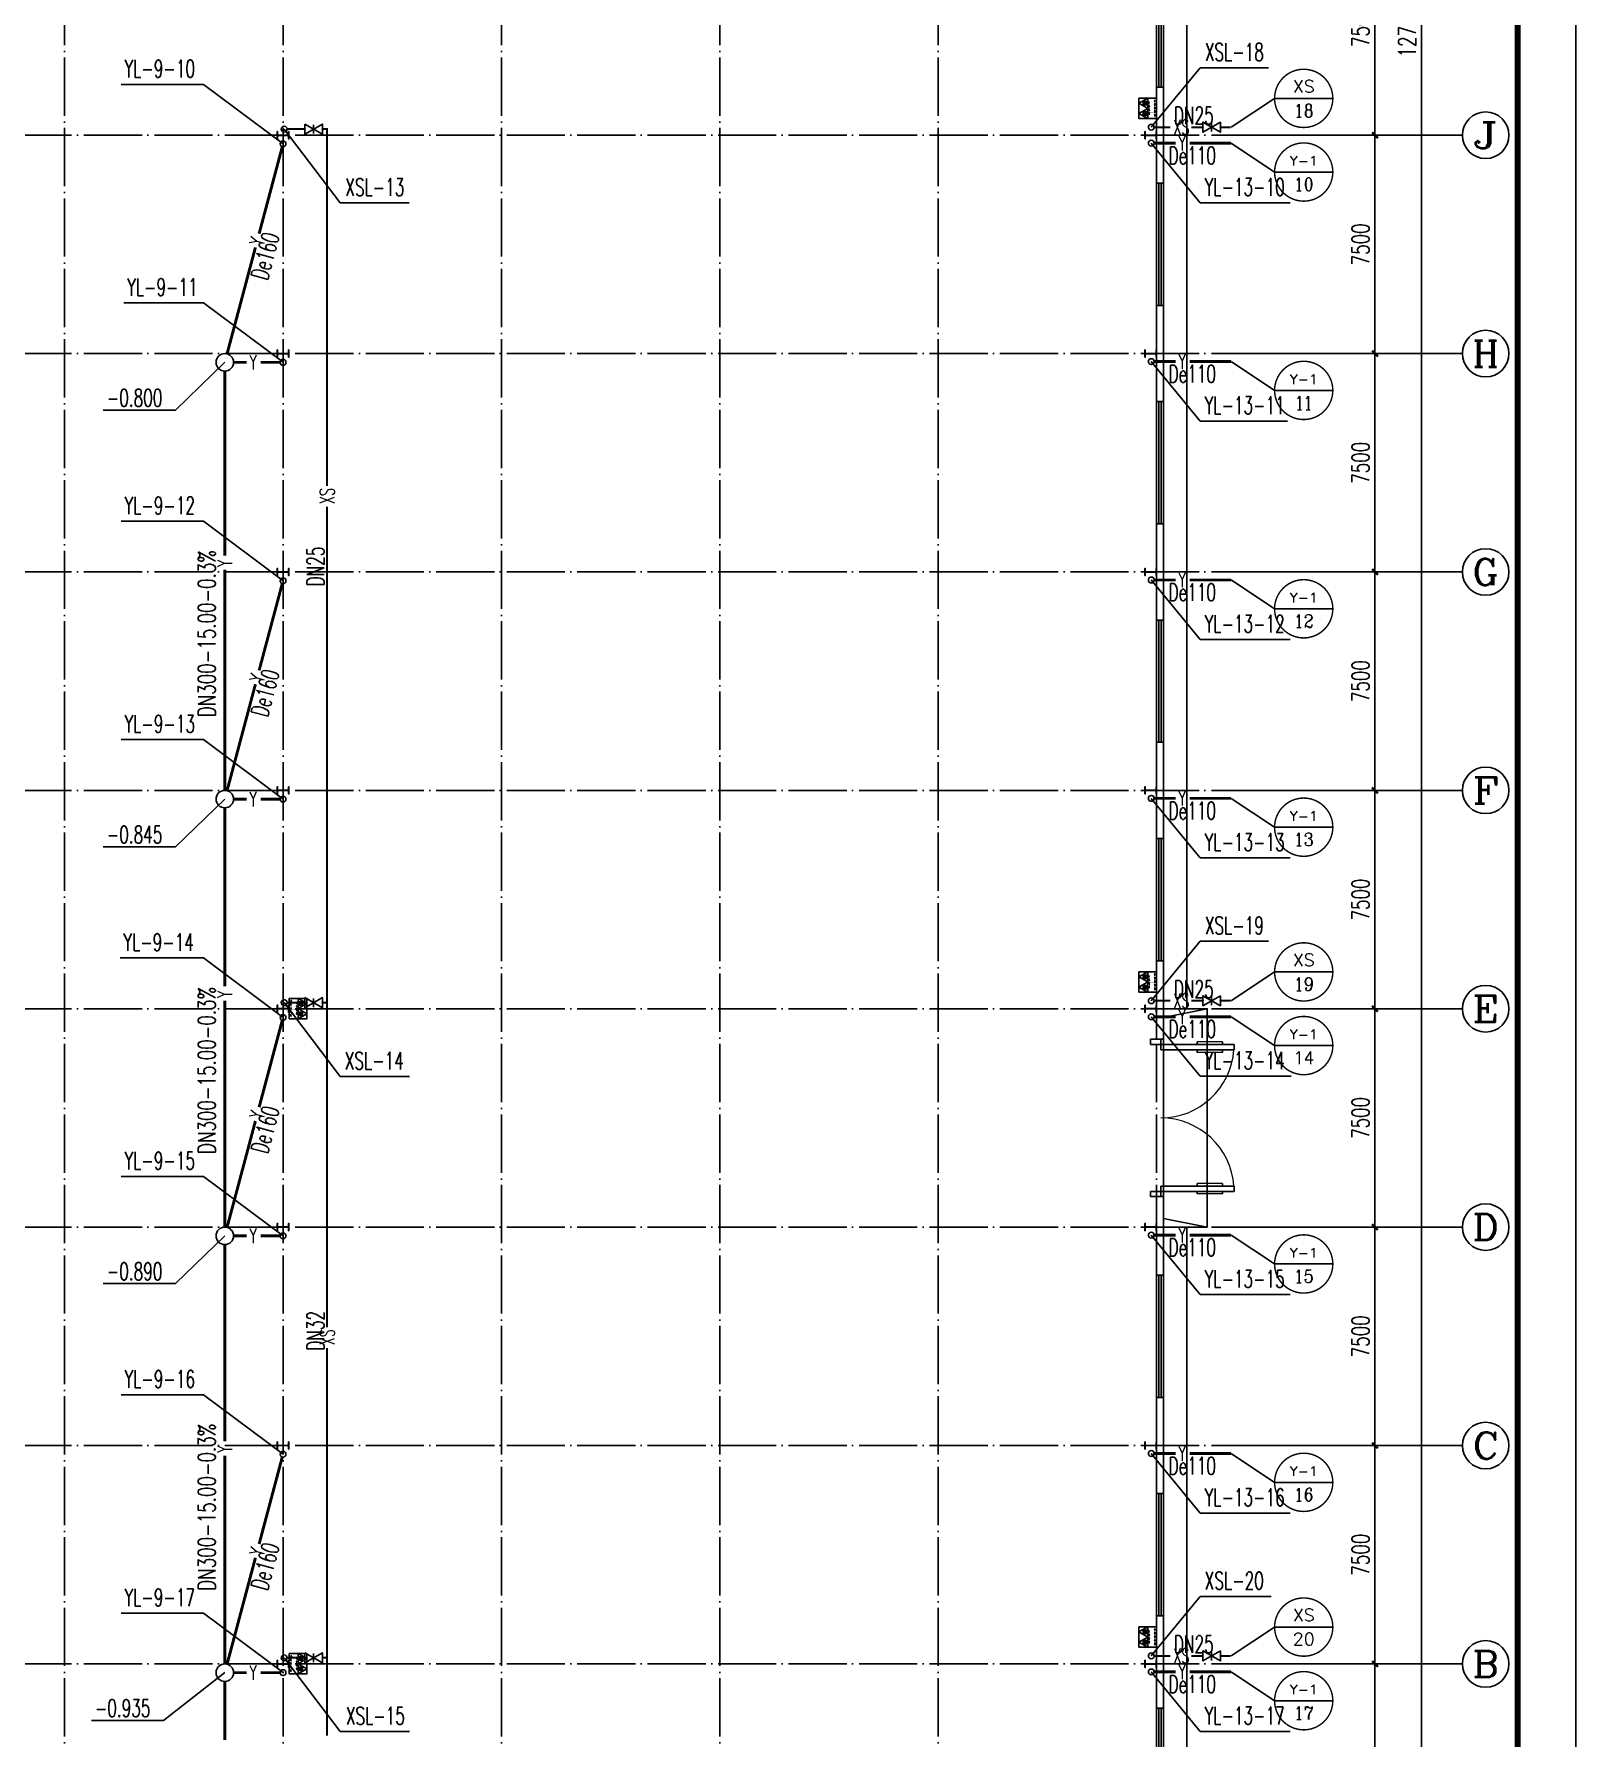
# Model space of a CAD drawing. Extents: x 14204718 to 16986381, y -1556765 to -15898.
# Drawn here: x 14915766 to 14968716, y -426986 to -368471 of the extents above; entities that cross this region are included whole.
import ezdxf
from ezdxf.enums import TextEntityAlignment as Align

# ---------------------------------------------------------------- set-up
doc = ezdxf.new("R2010")
doc.units = 0
doc.header["$LTSCALE"] = 1000
doc.header["$MEASUREMENT"] = 0
doc.linetypes.add('DOTE', pattern=[2.42, 2, -0.2, 0.02, -0.2])
for name, color, linetype in [('AXIS', 3, 'Continuous'), ('AXIS_TEXT', 7, 'Continuous'), ('COLUMN', 2, 'Continuous'), ('DIM_消防', 3, 'Continuous'), ('DIM_雨水', 3, 'Continuous'), ('DOTE', 8, 'DOTE'), ('EQUIP_消防', 7, 'Continuous'), ('PIPE-消防', 1, 'Continuous'), ('PIPE-雨水', 4, 'Continuous'), ('TEXT_消防', 7, 'Continuous'), ('TEXT_雨水', 7, 'Continuous'), ('TK', 4, 'Continuous'), ('TWT_LEAD', 3, 'Continuous'), ('TWT_TEXT', 7, 'Continuous'), ('VALVE_消防', 7, 'Continuous'), ('VPIPE-消防', 1, 'Continuous'), ('VPIPE-雨水', 4, 'Continuous'), ('WALL-PARAPET', 6, 'Continuous'), ('WELL_雨水', 4, 'Continuous'), ('WINDOW', 4, 'Continuous')]:
    doc.layers.add(name, color=color, linetype=linetype)
doc.styles.add('_TCH_AXIS', font='COMPLEX', dxfattribs={"bigfont": 'GBCBIG'})
doc.styles.add('_TCH_DIM', font='SIMPLEX', dxfattribs={"bigfont": 'GBCBIG'})
doc.styles.add('_TCH_DIM_T3', font='SIMPLEX', dxfattribs={"width": 0.705882, "bigfont": 'GBCBIG'})
doc.styles.add('_TWT_CIRCLE', font='COMPLEX', dxfattribs={"width": 1.1, "height": 3, "bigfont": 'HZTXT'})
doc.styles.add('_TWT_PIPEDN', font='SIMPLEX', dxfattribs={"width": 0.8, "height": 3, "bigfont": 'HZTXT'})
doc.styles.add('_TWT_PIPETEXT', font='COMPLEX', dxfattribs={"width": 0.8, "height": 2.5, "bigfont": 'HZTXT'})
doc.styles.add('_TWT_SERIAL', font='COMPLEX', dxfattribs={"width": 0.8, "height": 3, "bigfont": 'HZTXT'})
doc.styles.add('COMPLEX', font='COMPLEX')
doc.dimstyles.new('_TCH_ARCH&&200', dxfattribs={"dimtxt": 595, "dimasz": 200, "dimexe": 500, "dimexo": 600, "dimgap": 200, "dimtad": 1, "dimdec": 0, "dimzin": 0, "dimdsep": 46, "dimtxsty": '_TCH_DIM_T3', "dimblk": 'ARCHTICK', "dimcen": 0.09, "dimclrt": 7, "dimazin": 2, "dimtfac": 1, "dimtdec": 0, "dimtix": 1, "dimtmove": 2, "dimatfit": 3, "dimfxl": 0, "dimtolj": 1, "dimtzin": 0, "dimarcsym": 0})

# ---------------------------------------------------------------- blocks, each defined once
blk = doc.blocks.new('A$C797E1D2B')
at = {"layer": 'COLUMN'}
h = blk.add_hatch(color=256, dxfattribs=at)
h.paths.add_polyline_path([(125, 400), (250, 400), (250, 388), (130, 388), (130, 200), (125, 200)])
h.paths.add_polyline_path([(0, 400), (125, 400), (125, 200), (120, 200), (120, 388), (0, 388)])
h.paths.add_polyline_path([(0, 12), (120, 12), (120, 200), (125, 200), (125, 0), (0, 0)])
h.paths.add_polyline_path([(125, 200), (130, 200), (130, 12), (250, 12), (250, 0), (125, 0)])
blk.add_lwpolyline([(250, 0), (250, 12), (130, 12), (130, 388), (250, 388), (250, 400), (0, 400), (0, 388), (120, 388), (120, 12), (0, 12), (0, 0)], close=True, dxfattribs=at)
blk = doc.blocks.new('消防软管卷盘')
blk.add_lwpolyline([(4963954, 151899), (4963954, 150312), (4964641, 150312), (4964641, 151899)], close=True)
for points, const_width in [([(4964134, 151704), (4964482, 151704)], 1), ([(4964134, 151566), (4964482, 151566)], 1), ([(4964134, 151428), (4964482, 151428)], 1), ([(4964134, 151290), (4964482, 151290)], 1), ([(4964134, 151152), (4964482, 151152)], 1), ([(4964134, 151014), (4964482, 151014)], 0.1), ([(4964134, 150876), (4964482, 150876)], 1), ([(4964134, 150738), (4964482, 150738)], 1), ([(4964150, 150600), (4964499, 150600)], 1), ([(4964150, 150462), (4964499, 150462)], 1)]:
    blk.add_lwpolyline(points, dxfattribs=dict(const_width=const_width))
for centre, start, end in [((4964134, 151636), 90, 270), ((4964134, 151360), 90, 270), ((4964482, 151498), 270, 90), ((4964482, 151222), 270, 90), ((4964134, 151084), 90, 270), ((4964134, 150808), 90, 270), ((4964150, 150532), 90, 270), ((4964482, 150946), 270, 90), ((4964499, 150670), 270, 90)]:
    blk.add_arc(centre, 69, start, end)
blk = doc.blocks.new('$TwtSys$00000546')
h = blk.add_hatch()
h.set_pattern_fill('ANSI31', color=256, scale=200, style=0)
h.set_pattern_definition([(45, (-38543.802, -6670.83), (-17.67767, 17.67767), [])])
h.paths.add_polyline_path([(-65, 174), (65, 174), (65, 44), (-65, 44)])
for points in [[(0, 344), (-198, 0), (198, 0)], [(-65, 174), (65, 174), (65, 44), (-65, 44)]]:
    blk.add_lwpolyline(points, close=True)
blk = doc.blocks.new('92623')
blk.add_lwpolyline([(8910066, 83014), (8909273, 83014), (8909273, 82670), (8910066, 82670)], close=True)
at = {"xscale": -0.5, "yscale": 0.5, "zscale": 0.5, "rotation": 89.99999999998747}
blk.add_blockref('消防软管卷盘', (8985223, 2565334), dxfattribs=at)
at = {"layer": 'EQUIP_消防', "rotation": 180}
for p in [(8909471, 83014), (8909868, 83014)]:
    blk.add_blockref('$TwtSys$00000546', p, dxfattribs=at)
blk = doc.blocks.new('GeYuanFrame_68086672', base_point=(20.09, 4.53))
at = {"layer": 'TK'}
blk.add_lwpolyline([(20.09, 4.53), (20.09, 598.53), (1071.09, 598.53), (1071.09, 4.53)], close=True, dxfattribs=at)
at = {"layer": 'TK', "const_width": 1}
blk.add_lwpolyline([(45.09, 588.53), (1061.09, 588.53), (1061.09, 14.53), (45.09, 14.53)], close=True, dxfattribs=at)
blk = doc.blocks.new('_AXISO')
blk.add_circle((0, 0), 0.5)
at = {"layer": 'AXIS_TEXT', "style": 'COMPLEX', "width": 1.041667}
blk.add_attdef('A', text='', height=0.56, dxfattribs=at).set_placement((-0.25, -0.28), (0.25, -0.28), align=Align.FIT)
blk = doc.blocks.new('_ArchTick')
at = {"color": 0, "linetype": 'ByBlock', "const_width": 0.4}
blk.add_lwpolyline([(-0.5, -0.5), (0.5, 0.5)], dxfattribs=at)
blk = doc.blocks.new('*D193')
at = {"layer": 'AXIS', "color": 0, "lineweight": -2}
for p, q in [((14957416, -304454), (14963916, -304454)), ((14963416, -431934), (14963416, -304454)), ((14957416, -431934), (14963916, -431934))]:
    blk.add_line(p, q, dxfattribs=at)
at = {"layer": 'Defpoints', "color": 0}
for p in [(14956816, -304454), (14963416, -304454), (14956816, -431934)]:
    blk.add_point(p, dxfattribs=at)
at = {"layer": 'AXIS', "color": 0, "lineweight": -2, "xscale": 200, "yscale": 200, "zscale": 200}
for p, rotation in [((14963416, -304454), 90), ((14963416, -431934), 270)]:
    blk.add_blockref('_ArchTick', p, dxfattribs=dict(at, rotation=rotation))
at = {"layer": 'AXIS', "color": 7, "insert": (14962919, -368194), "char_height": 595, "attachment_point": 5, "rotation": 90, "style": '_TCH_DIM_T3'}
blk.add_mtext('\\A1;127480', dxfattribs=at)
blk = doc.blocks.new('*D195')
at = {"layer": 'AXIS', "color": 0, "lineweight": -2}
for p, q in [((14957416, -424444), (14962316, -424444)), ((14961816, -431694), (14961816, -424444)), ((14957416, -431694), (14962316, -431694))]:
    blk.add_line(p, q, dxfattribs=at)
at = {"layer": 'Defpoints', "color": 0}
for p in [(14956816, -424444), (14961816, -424444), (14956816, -431694)]:
    blk.add_point(p, dxfattribs=at)
at = {"layer": 'AXIS', "color": 0, "lineweight": -2, "xscale": 200, "yscale": 200, "zscale": 200}
for p, rotation in [((14961816, -424444), 90), ((14961816, -431694), 270)]:
    blk.add_blockref('_ArchTick', p, dxfattribs=dict(at, rotation=rotation))
at = {"layer": 'AXIS', "color": 7, "insert": (14961319, -428069), "char_height": 595, "attachment_point": 5, "rotation": 90, "style": '_TCH_DIM_T3'}
blk.add_mtext('\\A1;7250', dxfattribs=at)
blk = doc.blocks.new('*D196')
at = {"layer": 'AXIS', "color": 0, "lineweight": -2}
for p, q in [((14957416, -416944), (14962316, -416944)), ((14961816, -424444), (14961816, -416944)), ((14957416, -424444), (14962316, -424444))]:
    blk.add_line(p, q, dxfattribs=at)
at = {"layer": 'Defpoints', "color": 0}
for p in [(14956816, -416944), (14961816, -416944), (14956816, -424444)]:
    blk.add_point(p, dxfattribs=at)
at = {"layer": 'AXIS', "color": 0, "lineweight": -2, "xscale": 200, "yscale": 200, "zscale": 200}
for p, rotation in [((14961816, -416944), 90), ((14961816, -424444), 270)]:
    blk.add_blockref('_ArchTick', p, dxfattribs=dict(at, rotation=rotation))
at = {"layer": 'AXIS', "color": 7, "insert": (14961319, -420694), "char_height": 595, "attachment_point": 5, "rotation": 90, "style": '_TCH_DIM_T3'}
blk.add_mtext('\\A1;7500', dxfattribs=at)
blk = doc.blocks.new('*D197')
at = {"layer": 'AXIS', "color": 0, "lineweight": -2}
for p, q in [((14957416, -409444), (14962316, -409444)), ((14961816, -416944), (14961816, -409444)), ((14957416, -416944), (14962316, -416944))]:
    blk.add_line(p, q, dxfattribs=at)
at = {"layer": 'Defpoints', "color": 0}
for p in [(14956816, -409444), (14961816, -409444), (14956816, -416944)]:
    blk.add_point(p, dxfattribs=at)
at = {"layer": 'AXIS', "color": 0, "lineweight": -2, "xscale": 200, "yscale": 200, "zscale": 200}
for p, rotation in [((14961816, -409444), 90), ((14961816, -416944), 270)]:
    blk.add_blockref('_ArchTick', p, dxfattribs=dict(at, rotation=rotation))
at = {"layer": 'AXIS', "color": 7, "insert": (14961319, -413194), "char_height": 595, "attachment_point": 5, "rotation": 90, "style": '_TCH_DIM_T3'}
blk.add_mtext('\\A1;7500', dxfattribs=at)
blk = doc.blocks.new('*D198')
at = {"layer": 'AXIS', "color": 0, "lineweight": -2}
for p, q in [((14957416, -401944), (14962316, -401944)), ((14961816, -409444), (14961816, -401944)), ((14957416, -409444), (14962316, -409444))]:
    blk.add_line(p, q, dxfattribs=at)
at = {"layer": 'Defpoints', "color": 0}
for p in [(14956816, -401944), (14961816, -401944), (14956816, -409444)]:
    blk.add_point(p, dxfattribs=at)
at = {"layer": 'AXIS', "color": 0, "lineweight": -2, "xscale": 200, "yscale": 200, "zscale": 200}
for p, rotation in [((14961816, -401944), 90), ((14961816, -409444), 270)]:
    blk.add_blockref('_ArchTick', p, dxfattribs=dict(at, rotation=rotation))
at = {"layer": 'AXIS', "color": 7, "insert": (14961319, -405694), "char_height": 595, "attachment_point": 5, "rotation": 90, "style": '_TCH_DIM_T3'}
blk.add_mtext('\\A1;7500', dxfattribs=at)
blk = doc.blocks.new('*D199')
at = {"layer": 'AXIS', "color": 0, "lineweight": -2}
for p, q in [((14957416, -394444), (14962316, -394444)), ((14961816, -401944), (14961816, -394444)), ((14957416, -401944), (14962316, -401944))]:
    blk.add_line(p, q, dxfattribs=at)
at = {"layer": 'Defpoints', "color": 0}
for p in [(14956816, -394444), (14961816, -394444), (14956816, -401944)]:
    blk.add_point(p, dxfattribs=at)
at = {"layer": 'AXIS', "color": 0, "lineweight": -2, "xscale": 200, "yscale": 200, "zscale": 200}
for p, rotation in [((14961816, -394444), 90), ((14961816, -401944), 270)]:
    blk.add_blockref('_ArchTick', p, dxfattribs=dict(at, rotation=rotation))
at = {"layer": 'AXIS', "color": 7, "insert": (14961319, -398194), "char_height": 595, "attachment_point": 5, "rotation": 90, "style": '_TCH_DIM_T3'}
blk.add_mtext('\\A1;7500', dxfattribs=at)
blk = doc.blocks.new('*D200')
at = {"layer": 'AXIS', "color": 0, "lineweight": -2}
for p, q in [((14957416, -386944), (14962316, -386944)), ((14961816, -394444), (14961816, -386944)), ((14957416, -394444), (14962316, -394444))]:
    blk.add_line(p, q, dxfattribs=at)
at = {"layer": 'Defpoints', "color": 0}
for p in [(14956816, -386944), (14961816, -386944), (14956816, -394444)]:
    blk.add_point(p, dxfattribs=at)
at = {"layer": 'AXIS', "color": 0, "lineweight": -2, "xscale": 200, "yscale": 200, "zscale": 200}
for p, rotation in [((14961816, -386944), 90), ((14961816, -394444), 270)]:
    blk.add_blockref('_ArchTick', p, dxfattribs=dict(at, rotation=rotation))
at = {"layer": 'AXIS', "color": 7, "insert": (14961319, -390694), "char_height": 595, "attachment_point": 5, "rotation": 90, "style": '_TCH_DIM_T3'}
blk.add_mtext('\\A1;7500', dxfattribs=at)
blk = doc.blocks.new('*D201')
at = {"layer": 'AXIS', "color": 0, "lineweight": -2}
for p, q in [((14957416, -379444), (14962316, -379444)), ((14961816, -386944), (14961816, -379444)), ((14957416, -386944), (14962316, -386944))]:
    blk.add_line(p, q, dxfattribs=at)
at = {"layer": 'Defpoints', "color": 0}
for p in [(14956816, -379444), (14961816, -379444), (14956816, -386944)]:
    blk.add_point(p, dxfattribs=at)
at = {"layer": 'AXIS', "color": 0, "lineweight": -2, "xscale": 200, "yscale": 200, "zscale": 200}
for p, rotation in [((14961816, -379444), 90), ((14961816, -386944), 270)]:
    blk.add_blockref('_ArchTick', p, dxfattribs=dict(at, rotation=rotation))
at = {"layer": 'AXIS', "color": 7, "insert": (14961319, -383194), "char_height": 595, "attachment_point": 5, "rotation": 90, "style": '_TCH_DIM_T3'}
blk.add_mtext('\\A1;7500', dxfattribs=at)
blk = doc.blocks.new('*D202')
at = {"layer": 'AXIS', "color": 0, "lineweight": -2}
for p, q in [((14957416, -371944), (14962316, -371944)), ((14961816, -379444), (14961816, -371944)), ((14957416, -379444), (14962316, -379444))]:
    blk.add_line(p, q, dxfattribs=at)
at = {"layer": 'Defpoints', "color": 0}
for p in [(14956816, -371944), (14961816, -371944), (14956816, -379444)]:
    blk.add_point(p, dxfattribs=at)
at = {"layer": 'AXIS', "color": 0, "lineweight": -2, "xscale": 200, "yscale": 200, "zscale": 200}
for p, rotation in [((14961816, -371944), 90), ((14961816, -379444), 270)]:
    blk.add_blockref('_ArchTick', p, dxfattribs=dict(at, rotation=rotation))
at = {"layer": 'AXIS', "color": 7, "insert": (14961319, -375694), "char_height": 595, "attachment_point": 5, "rotation": 90, "style": '_TCH_DIM_T3'}
blk.add_mtext('\\A1;7500', dxfattribs=at)
blk = doc.blocks.new('*D203')
at = {"layer": 'AXIS', "color": 0, "lineweight": -2}
for p, q in [((14957416, -364444), (14962316, -364444)), ((14961816, -371944), (14961816, -364444)), ((14957416, -371944), (14962316, -371944))]:
    blk.add_line(p, q, dxfattribs=at)
at = {"layer": 'Defpoints', "color": 0}
for p in [(14956816, -364444), (14961816, -364444), (14956816, -371944)]:
    blk.add_point(p, dxfattribs=at)
at = {"layer": 'AXIS', "color": 0, "lineweight": -2, "xscale": 200, "yscale": 200, "zscale": 200}
for p, rotation in [((14961816, -364444), 90), ((14961816, -371944), 270)]:
    blk.add_blockref('_ArchTick', p, dxfattribs=dict(at, rotation=rotation))
at = {"layer": 'AXIS', "color": 7, "insert": (14961319, -368194), "char_height": 595, "attachment_point": 5, "rotation": 90, "style": '_TCH_DIM_T3'}
blk.add_mtext('\\A1;7500', dxfattribs=at)
blk = doc.blocks.new('$DorLib2D$00000011')
for p, q in [((-0.467, 0.471), (-0.467, -0.062)), ((-0.467, 0.471), (-0.433, 0.471)), ((-0.433, 0.471), (-0.433, 0.004)), ((0.433, 0.471), (0.433, 0.004)), ((0.467, 0.471), (0.433, 0.471)), ((0.467, 0.471), (0.467, -0.062)), ((-0.483, 0.396), (-0.467, 0.396)), ((-0.417, 0.396), (-0.433, 0.396)), ((0.417, 0.396), (0.433, 0.396)), ((0.483, 0.396), (0.467, 0.396)), ((-0.483, 0.235), (-0.467, 0.235)), ((-0.417, 0.235), (-0.433, 0.235)), ((0.417, 0.235), (0.433, 0.235)), ((0.483, 0.235), (0.467, 0.235)), ((-0.5, 0.004), (-0.433, 0.004)), ((-0.5, 0.004), (-0.5, -0.062)), ((0.5, 0.004), (0.433, 0.004)), ((0.5, 0.004), (0.5, -0.062)), ((-0.5, -0.062), (-0.467, -0.062)), ((0.5, -0.062), (0.467, -0.062))]:
    blk.add_line(p, q)
at = {"lineweight": 13}
for p, q in [((-0.483, 0.396), (-0.483, 0.235)), ((-0.417, 0.396), (-0.417, 0.235)), ((0.417, 0.396), (0.417, 0.235)), ((0.483, 0.396), (0.483, 0.235))]:
    blk.add_line(p, q, dxfattribs=at)
for centre, start, end in [((-0.467, 0.004), 0, 85.904), ((0.467, 0.004), 94.096, 180)]:
    blk.add_arc(centre, 0.467, start, end, dxfattribs=at)
blk = doc.blocks.new('$TCHSYS$WIN2D')
for p, q in [((-0.5, 0.5), (0.5, 0.5)), ((-0.5, 0.5), (-0.5, -0.5)), ((0.5, 0.5), (0.5, -0.5)), ((0.5, 0.167), (-0.5, 0.167)), ((0.5, -0.167), (-0.5, -0.167)), ((-0.5, -0.5), (0.5, -0.5))]:
    blk.add_line(p, q)
blk = doc.blocks.new('$TWTSYS$00000187')
blk.add_circle((0, 0, 0), 0.5)
blk = doc.blocks.new('$VALVE$00000296')
for points in [[(-125, 72), (-125, -72), (125, 72), (125, -72), (-125, 72)], [(0, 60), (0, -64)]]:
    blk.add_lwpolyline(points)
for p in [(-125, 0), (125, 0)]:
    blk.add_point(p)

msp = doc.modelspace()

# ---------------------------------------------------------------- hatches: boundary and pattern name
at = {"layer": 'PIPE-消防', "linetype": 'Continuous'}
for points in [[(14925829.6, -371734.9), (14925829.6, -371699.9), (14925864.6, -371699.9)], [(14925829.6, -371734.9), (14925864.6, -371734.9), (14925864.6, -371699.9)]]:
    msp.add_hatch(color=256, dxfattribs=at).paths.add_polyline_path(points)

# ---------------------------------------------------------------- linework, layer by layer
at = {"color": 8, "ltscale": 0.5}
for p, q in [((14956056.4, -401944.1), (14954556.4, -402244.1)), ((14954556.4, -409144.1), (14956056.4, -409444.1))]:
    msp.add_line(p, q, dxfattribs=at)
for points in [[(14955356.4, -401944.1), (14955356.4, -334444.1)], [(14954556.4, -409444.1), (14956056.4, -409444.1), (14956056.4, -401944.1), (14954556.4, -401944.1)], [(14946816.4, -432734.1), (14955356.4, -432734.1), (14955356.4, -409444.1)]]:
    msp.add_lwpolyline(points, dxfattribs=at)
at = {"layer": 'AXIS'}
for p, q in [((14956816.4, -371944.1), (14964816.4, -371944.1)), ((14956816.4, -379444.1), (14964816.4, -379444.1)), ((14956816.4, -386944.1), (14964816.4, -386944.1)), ((14956816.4, -394444.1), (14964816.4, -394444.1)), ((14956816.4, -401944.1), (14964816.4, -401944.1)), ((14956816.4, -409444.1), (14964816.4, -409444.1)), ((14956816.4, -416944.1), (14964816.4, -416944.1)), ((14956816.4, -424444.1), (14964816.4, -424444.1))]:
    msp.add_line(p, q, dxfattribs=at)
at = {"layer": 'DIM_消防'}
for p, q in [((14954133.2, -371668.9), (14955815.7, -369625.2, 3000)), ((14955815.7, -369625.2, 3000), (14958161.2, -369625.2, 3000)), ((14956873.6, -371668.9), (14958368.1, -370679.4)), ((14960368.1, -370679.4), (14958368.1, -370679.4)), ((14924357.3, -371734.9), (14926281.6, -374269.7)), ((14956873.6, -372219.3), (14958368.1, -373208.8)), ((14960368.1, -373208.8), (14958368.1, -373208.8)), ((14926281.6, -374269.7), (14928644.8, -374269.7)), ((14956873.6, -379719.3), (14958368.1, -380708.8)), ((14960368.1, -380708.8), (14958368.1, -380708.8)), ((14956873.6, -387219.3), (14958368.1, -388208.8)), ((14960368.1, -388208.8), (14958368.1, -388208.8)), ((14956873.6, -394719.3), (14958368.1, -395708.8)), ((14960368.1, -395708.8), (14958368.1, -395708.8)), ((14954133.2, -401668.9), (14955815.7, -399625.2, 3000)), ((14955815.7, -399625.2, 3000), (14958161.2, -399625.2, 3000)), ((14956873.6, -401668.9), (14958368.1, -400679.4)), ((14960368.1, -400679.4), (14958368.1, -400679.4)), ((14924357.3, -401734.9), (14926281.6, -404269.7)), ((14956873.6, -402219.3), (14958368.1, -403208.8)), ((14960368.1, -403208.8), (14958368.1, -403208.8)), ((14926281.6, -404269.7), (14928662.5, -404269.7)), ((14956873.6, -409719.3), (14958368.1, -410708.8)), ((14960368.1, -410708.8), (14958368.1, -410708.8)), ((14956873.6, -417219.3), (14958368.1, -418208.8)), ((14960368.1, -418208.8), (14958368.1, -418208.8)), ((14954133.2, -424168.9), (14955815.7, -422125.2, 3000)), ((14955815.7, -422125.2, 3000), (14958250.2, -422125.2, 3000)), ((14956873.6, -424168.9), (14958368.1, -423179.4)), ((14960368.1, -423179.4), (14958368.1, -423179.4)), ((14924357.3, -424234.9, 3000), (14926281.6, -426769.7, 3000)), ((14956873.6, -424719.3), (14958368.1, -425708.8)), ((14960368.1, -425708.8), (14958368.1, -425708.8)), ((14926281.6, -426769.7, 3000), (14928662.5, -426769.7, 3000))]:
    msp.add_line(p, q, dxfattribs=at)
at = {"layer": 'DIM_消防', "const_width": 50}
for points in [[(14960368.1, -370679.4, 1), (14958368.1, -370679.4, 1)], [(14960368.1, -373208.8, 1), (14958368.1, -373208.8, 1)], [(14960368.1, -380708.8, 1), (14958368.1, -380708.8, 1)], [(14960368.1, -388208.8, 1), (14958368.1, -388208.8, 1)], [(14960368.1, -395708.8, 1), (14958368.1, -395708.8, 1)], [(14960368.1, -400679.4, 1), (14958368.1, -400679.4, 1)], [(14960368.1, -403208.8, 1), (14958368.1, -403208.8, 1)], [(14960368.1, -410708.8, 1), (14958368.1, -410708.8, 1)], [(14960368.1, -418208.8, 1), (14958368.1, -418208.8, 1)], [(14960368.1, -423179.4, 1), (14958368.1, -423179.4, 1)], [(14960368.1, -425708.8, 1), (14958368.1, -425708.8, 1)]]:
    msp.add_lwpolyline(points, format="xyb", close=True, dxfattribs=at)
at = {"layer": 'DIM_雨水'}
for p, q in [((14921586, -370200.4), (14918754.2, -370200.4)), ((14924316.4, -372244.1, 3000), (14921586, -370200.4)), ((14954133.2, -372219.3), (14955815.7, -374263)), ((14955815.7, -374263), (14958903.9, -374263)), ((14921586, -377700.4), (14918845.1, -377700.4)), ((14924316.4, -379744.1, 3000), (14921586, -377700.4)), ((14954133.2, -379719.3), (14955815.7, -381763)), ((14955815.7, -381763), (14958812.1, -381763)), ((14921586, -385200.4), (14918754.2, -385200.4)), ((14924316.4, -387244.1, 3000), (14921586, -385200.4)), ((14954133.2, -387219.3), (14955815.7, -389263)), ((14955815.7, -389263), (14958903.9, -389263)), ((14921586, -392700.4), (14918754.2, -392700.4)), ((14924316.4, -394744.1, 3000), (14921586, -392700.4)), ((14954133.2, -394719.3), (14955815.7, -396763)), ((14955815.7, -396763), (14958903.9, -396763)), ((14921586, -400200.4), (14918717.7, -400200.4)), ((14924316.4, -402244.1, 3000), (14921586, -400200.4)), ((14954133.2, -402219.3), (14955815.7, -404263)), ((14955815.7, -404263), (14958940.6, -404263)), ((14921586, -407700.4), (14918754.2, -407700.4)), ((14924316.4, -409744.1, 3000), (14921586, -407700.4)), ((14954133.2, -409719.3), (14955815.7, -411763)), ((14955815.7, -411763), (14958903.9, -411763)), ((14921586, -415200.4), (14918754.2, -415200.4)), ((14924316.4, -417244.1, 3000), (14921586, -415200.4)), ((14954133.2, -417219.3), (14955815.7, -419263)), ((14955815.7, -419263), (14958903.9, -419263)), ((14921586, -422700.4), (14918754.2, -422700.4)), ((14924316.4, -424744.1, 3000), (14921586, -422700.4)), ((14954133.2, -424719.3), (14955815.7, -426763)), ((14955815.7, -426763), (14958903.9, -426763))]:
    msp.add_line(p, q, dxfattribs=at)
at = {"layer": 'DOTE'}
for p, q in [((14916816.4, -434194.1), (14916816.4, -302194.1)), ((14924316.4, -434194.1), (14924316.4, -302194.1)), ((14931816.4, -434194.1), (14931816.4, -302194.1)), ((14939316.4, -434194.1), (14939316.4, -302194.1)), ((14946816.4, -434194.1), (14946816.4, -302194.1)), ((14954316.4, -434194.1), (14954316.4, -302194.1)), ((14861816.4, -371944.1), (14956816.4, -371944.1)), ((14861816.4, -379444.1), (14956816.4, -379444.1)), ((14861816.4, -386944.1), (14956816.4, -386944.1)), ((14861816.4, -394444.1), (14956816.4, -394444.1)), ((14861816.4, -401944.1), (14956816.4, -401944.1)), ((14861816.4, -409444.1), (14956816.4, -409444.1)), ((14861816.4, -416944.1), (14956816.4, -416944.1)), ((14861816.4, -424444.1), (14956816.4, -424444.1))]:
    msp.add_line(p, q, dxfattribs=at)
at = {"layer": 'PIPE-消防', "linetype": 'Continuous', "const_width": 70}
for points in [[(14924457.3, -371734.9), (14925066.7, -371734.9)], [(14925666.7, -371734.9), (14925829.6, -371734.9)], [(14925829.6, -371734.9), (14925829.6, -383988.3)], [(14954233.2, -371668.9), (14954792.2, -371668.9)], [(14955510.3, -371668.9), (14955905.1, -371668.9)], [(14956505.1, -371668.9), (14956856.8, -371668.9)], [(14925829.6, -384706.4), (14925829.6, -401734.9)], [(14924457.3, -401734.9), (14925066.7, -401734.9)], [(14925666.7, -401734.9), (14925829.6, -401734.9)], [(14925829.6, -401734.9), (14925829.6, -412880)], [(14954233.2, -401668.9), (14954792.2, -401668.9)], [(14955510.3, -401668.9), (14955905.1, -401668.9)], [(14956505.1, -401668.9), (14956856.8, -401668.9)], [(14925829.6, -413598.1), (14925829.6, -424234.9)], [(14924457.3, -424234.9), (14925066.7, -424234.9)], [(14925666.7, -424234.9), (14925829.6, -424234.9)], [(14925829.6, -424234.9), (14925829.6, -426913.3)], [(14954233.2, -424168.9), (14954792.2, -424168.9)], [(14955510.3, -424168.9), (14955905.1, -424168.9)], [(14956505.1, -424168.9), (14956856.8, -424168.9)]]:
    msp.add_lwpolyline(points, dxfattribs=at)
at = {"layer": 'PIPE-雨水', "linetype": 'Continuous', "const_width": 100}
for points in [[(14923494.6, -375326), (14924290.6, -372340.7)], [(14954233.2, -372219.3), (14954965.6, -372219.3)], [(14955455.2, -372219.3), (14956873.6, -372219.3)], [(14922393.7, -379454.2), (14923368.4, -375799)], [(14954233.2, -379719.3), (14954965.6, -379719.3)], [(14955455.2, -379719.3), (14956873.6, -379719.3)], [(14922316.4, -380044.1), (14922316.4, -386379.7)], [(14922316.4, -386869.2), (14922316.4, -394444.1)], [(14923494.6, -390326), (14924290.6, -387340.7)], [(14954233.2, -387219.3), (14954965.6, -387219.3)], [(14955455.2, -387219.3), (14956873.6, -387219.3)], [(14922393.7, -394454.2), (14923368.4, -390799)], [(14954233.2, -394719.3), (14954965.6, -394719.3)], [(14955455.2, -394719.3), (14956873.6, -394719.3)], [(14922316.4, -395044.1), (14922316.4, -401179.3)], [(14922316.4, -401668.8), (14922316.4, -409444.1)], [(14923494.6, -405326), (14924290.6, -402340.7)], [(14954233.2, -402219.3), (14954965.6, -402219.3)], [(14955455.2, -402219.3), (14956873.6, -402219.3)], [(14922393.7, -409454.2), (14923368.4, -405799)], [(14922316.4, -410044.1), (14922316.4, -416801.3)], [(14954233.2, -409719.3), (14954965.6, -409719.3)], [(14955455.2, -409719.3), (14956873.6, -409719.3)], [(14954233.2, -417219.3), (14954965.6, -417219.3)], [(14955455.2, -417219.3), (14956873.6, -417219.3)], [(14922316.4, -417290.8), (14922316.4, -424444.1)], [(14923494.6, -420326), (14924290.6, -417340.7)], [(14922393.7, -424454.2), (14923368.4, -420799)], [(14954233.2, -424719.3), (14954965.6, -424719.3)], [(14955455.2, -424719.3), (14956873.6, -424719.3)], [(14922316.4, -425044.1), (14922316.4, -427056.7)]]:
    msp.add_lwpolyline(points, dxfattribs=at)
at = {"layer": 'PIPE-雨水', "linetype": 'Continuous', "ltscale": 2, "const_width": 100}
for points in [[(14923064.1, -379744.1), (14922616.4, -379744.1)], [(14924216.4, -379744.1), (14923553.6, -379744.1)], [(14923064.1, -394744.1), (14922616.4, -394744.1)], [(14924216.4, -394744.1), (14923553.6, -394744.1)], [(14923064.1, -409744.1), (14922616.4, -409744.1)], [(14924216.4, -409744.1), (14923553.6, -409744.1)], [(14923064.1, -424744.1), (14922616.4, -424744.1)], [(14924216.4, -424744.1), (14923553.6, -424744.1)]]:
    msp.add_lwpolyline(points, dxfattribs=at)
at = {"layer": 'TWT_LEAD'}
for p, q in [((14922316.4, -379744.1), (14920624.8, -381382.7)), ((14920624.8, -381382.7), (14918142.9, -381382.7)), ((14922316.4, -394744.1), (14920624.8, -396382.7)), ((14920624.8, -396382.7), (14918142.9, -396382.7)), ((14922316.4, -409744.1), (14920624.8, -411382.7)), ((14920624.8, -411382.7), (14918142.9, -411382.7)), ((14922316.4, -424744.1), (14920214.9, -426382.7)), ((14920214.9, -426382.7), (14917733, -426382.7))]:
    msp.add_line(p, q, dxfattribs=at)
at = {"layer": 'VPIPE-消防', "linetype": 'Continuous'}
for centre in [(14954133.2, -371668.9), (14924357.3, -371734.9), (14924357.3, -401734.9), (14954133.2, -401668.9), (14924357.3, -424234.9), (14954133.2, -424168.9)]:
    msp.add_circle(centre, 100, dxfattribs=at)
at = {"layer": 'VPIPE-雨水', "linetype": 'Continuous'}
for centre in [(14924316.4, -372244.1), (14954133.2, -372219.3), (14924316.4, -379744.1), (14954133.2, -379719.3), (14924316.4, -387244.1), (14954133.2, -387219.3), (14924316.4, -394744.1), (14954133.2, -394719.3), (14924316.4, -402244.1), (14954133.2, -402219.3), (14924316.4, -409744.1), (14954133.2, -409719.3), (14924316.4, -417244.1), (14954133.2, -417219.3), (14924316.4, -424744.1), (14954133.2, -424719.3)]:
    msp.add_circle(centre, 100, dxfattribs=at)
at = {"layer": 'WALL-PARAPET'}
for p, q in [((14954556.4, -370294.1), (14954316.4, -370294.1)), ((14954316.4, -370294.1), (14954316.4, -373594.1)), ((14954556.4, -373594.1), (14954556.4, -370294.1)), ((14954316.4, -373594.1), (14954556.4, -373594.1)), ((14954556.4, -377794.1), (14954316.4, -377794.1)), ((14954316.4, -377794.1), (14954316.4, -381094.1)), ((14954556.4, -381094.1), (14954556.4, -377794.1)), ((14954316.4, -381094.1), (14954556.4, -381094.1)), ((14954556.4, -385294.1), (14954316.4, -385294.1)), ((14954316.4, -385294.1), (14954316.4, -388594.1)), ((14954556.4, -388594.1), (14954556.4, -385294.1)), ((14954316.4, -388594.1), (14954556.4, -388594.1)), ((14954556.4, -392794.1), (14954316.4, -392794.1)), ((14954316.4, -392794.1), (14954316.4, -396094.1)), ((14954556.4, -396094.1), (14954556.4, -392794.1)), ((14954316.4, -396094.1), (14954556.4, -396094.1)), ((14954556.4, -400294.1), (14954316.4, -400294.1)), ((14954316.4, -400294.1), (14954316.4, -402994.1)), ((14954556.4, -402994.1), (14954556.4, -400294.1)), ((14954316.4, -402994.1), (14954556.4, -402994.1)), ((14954556.4, -408394.1), (14954316.4, -408394.1)), ((14954316.4, -408394.1), (14954316.4, -411094.1)), ((14954556.4, -411094.1), (14954556.4, -408394.1)), ((14954316.4, -411094.1), (14954556.4, -411094.1)), ((14954556.4, -415294.1), (14954316.4, -415294.1)), ((14954316.4, -415294.1), (14954316.4, -418594.1)), ((14954556.4, -418594.1), (14954556.4, -415294.1)), ((14954316.4, -418594.1), (14954556.4, -418594.1)), ((14954556.4, -422794.1), (14954316.4, -422794.1)), ((14954316.4, -422794.1), (14954316.4, -425969.1)), ((14954556.4, -425969.1), (14954556.4, -422794.1)), ((14954316.4, -425969.1), (14954556.4, -425969.1))]:
    msp.add_line(p, q, dxfattribs=at)
at = {"layer": 'WINDOW'}
msp.add_line((14954556.4, -408394.1), (14954556.4, -402994.1), dxfattribs=at)

# ---------------------------------------------------------------- block references
for name, p, xscale, yscale, zscale, rotation in [('GeYuanFrame_68086672', (14849916.4, -268594.1), 200, 200, 200, 270), ('92623', (14880795.4, -8229351.2), -0.882, 0.882, 0.882, 270), ('92623', (14880795.4, -8259351.2), -0.882, 0.882, 0.882, 270), ('92623', (14998049.5, -8260267.4), 0.882, 0.882, 0.882, 90), ('92623', (14880795.4, -8281851.2), -0.882, 0.882, 0.882, 270), ('92623', (14998049.5, -8282767.4), 0.882, 0.882, 0.882, 90)]:
    msp.add_blockref(name, p, dxfattribs=dict(xscale=xscale, yscale=yscale, zscale=zscale, rotation=rotation))
at = {"rotation": 270}
for p in [(14924116.4, -371819.1), (14953916.4, -371819.1), (14924116.4, -379319.1), (14953916.4, -379319.1), (14924116.4, -386819.1), (14953916.4, -386819.1), (14924116.4, -394319.1), (14953916.4, -394319.1), (14924116.4, -401819.1), (14953916.4, -401819.1), (14924116.4, -409319.1), (14953916.4, -409319.1), (14924116.4, -416819.1), (14953916.4, -416819.1), (14924116.4, -424319.1), (14953916.4, -424319.1)]:
    msp.add_blockref('A$C797E1D2B', p, dxfattribs=at)
at = {"layer": 'AXIS'}
ref = msp.add_blockref('_AXISO', (14965616.4, -371944.1), dxfattribs=dict(at, xscale=1600, yscale=1600, zscale=1600))
ref.add_attrib('A', 'J', dxfattribs={"layer": 'AXIS_TEXT', "ltscale": 0.5, "height": 905.1, "style": '_TCH_AXIS', "width": 1.909091}).set_placement((14965163.9, -372396.6), (14966069, -372396.6), align=Align.FIT)
ref = msp.add_blockref('_AXISO', (14965616.4, -379444.1), dxfattribs=dict(at, xscale=1600, yscale=1600, zscale=1600))
ref.add_attrib('A', 'H', dxfattribs={"layer": 'AXIS_TEXT', "ltscale": 0.5, "height": 905.1, "style": '_TCH_AXIS', "width": 1.05}).set_placement((14965163.9, -379896.6), (14966069, -379896.6), align=Align.FIT)
ref = msp.add_blockref('_AXISO', (14965616.4, -386944.1), dxfattribs=dict(at, xscale=1600, yscale=1600, zscale=1600))
ref.add_attrib('A', 'G', dxfattribs={"layer": 'AXIS_TEXT', "ltscale": 0.5, "height": 905.1, "style": '_TCH_AXIS', "width": 1.166667}).set_placement((14965163.9, -387396.6), (14966069, -387396.6), align=Align.FIT)
ref = msp.add_blockref('_AXISO', (14965616.4, -394444.1), dxfattribs=dict(at, xscale=1600, yscale=1600, zscale=1600))
ref.add_attrib('A', 'F', dxfattribs={"layer": 'AXIS_TEXT', "ltscale": 0.5, "height": 905.1, "style": '_TCH_AXIS', "width": 1.3125}).set_placement((14965163.9, -394896.6), (14966069, -394896.6), align=Align.FIT)
ref = msp.add_blockref('_AXISO', (14965616.4, -401944.1), dxfattribs=dict(at, xscale=1600, yscale=1600, zscale=1600))
ref.add_attrib('A', 'E', dxfattribs={"layer": 'AXIS_TEXT', "ltscale": 0.5, "height": 905.1, "style": '_TCH_AXIS', "width": 1.3125}).set_placement((14965163.9, -402396.6), (14966069, -402396.6), align=Align.FIT)
ref = msp.add_blockref('_AXISO', (14965616.4, -409444.1), dxfattribs=dict(at, xscale=1600, yscale=1600, zscale=1600))
ref.add_attrib('A', 'D', dxfattribs={"layer": 'AXIS_TEXT', "ltscale": 0.5, "height": 905.1, "style": '_TCH_AXIS', "width": 1.235294}).set_placement((14965163.9, -409896.6), (14966069, -409896.6), align=Align.FIT)
ref = msp.add_blockref('_AXISO', (14965616.4, -416944.1), dxfattribs=dict(at, xscale=1600, yscale=1600, zscale=1600))
ref.add_attrib('A', 'C', dxfattribs={"layer": 'AXIS_TEXT', "ltscale": 0.5, "height": 905.1, "style": '_TCH_AXIS', "width": 1.4}).set_placement((14965163.9, -417396.6), (14966069, -417396.6), align=Align.FIT)
ref = msp.add_blockref('_AXISO', (14965616.4, -424444.1), dxfattribs=dict(at, xscale=1600, yscale=1600, zscale=1600))
ref.add_attrib('A', 'B', dxfattribs={"layer": 'AXIS_TEXT', "ltscale": 0.5, "height": 905.1, "style": '_TCH_AXIS', "width": 1.235294}).set_placement((14965163.9, -424896.6), (14966069, -424896.6), align=Align.FIT)
at = {"layer": 'VALVE_消防', "yscale": 2.4, "zscale": 2.4}
for p, xscale in [((14925366.7, -371734.9), 2.4), ((14956205.1, -371668.9), -2.4), ((14925366.7, -401734.9), 2.4), ((14956205.1, -401668.9), -2.4), ((14925366.7, -424234.9), 2.4), ((14956205.1, -424168.9), -2.4)]:
    msp.add_blockref('$VALVE$00000296', p, dxfattribs=dict(at, xscale=xscale))
at = {"layer": 'WELL_雨水', "xscale": 600, "yscale": 600, "zscale": 600, "rotation": 90}
for p in [(14922316.4, -379744.1), (14922316.4, -394744.1), (14922316.4, -409744.1), (14922316.4, -424744.1)]:
    msp.add_blockref('$TWTSYS$00000187', p, dxfattribs=at)
at = {"layer": 'WINDOW', "rotation": 90}
for name, p, xscale, yscale, zscale in [('$TCHSYS$WIN2D', (14954436.4, -368194.1), -4200, -240, -4200), ('$TCHSYS$WIN2D', (14954436.4, -375694.1), -4200, -240, -4200), ('$TCHSYS$WIN2D', (14954436.4, -383194.1), -4200, -240, -4200), ('$TCHSYS$WIN2D', (14954436.4, -390694.1), -4200, -240, -4200), ('$TCHSYS$WIN2D', (14954436.4, -398194.1), -4200, -240, -4200), ('$DorLib2D$00000011', (14954436.4, -405694.1), -5400, -5400, -5400), ('$TCHSYS$WIN2D', (14954436.4, -413194.1), -4200, -240, -4200), ('$TCHSYS$WIN2D', (14954436.4, -420694.1), -4200, -240, -4200), ('$TCHSYS$WIN2D', (14954436.4, -428069.1), -4200, -240, -4200)]:
    msp.add_blockref(name, p, dxfattribs=dict(at, xscale=xscale, yscale=yscale, zscale=zscale))

# ---------------------------------------------------------------- texts
at = {"layer": 'DIM_消防', "color": 7, "style": '_TWT_CIRCLE'}
for s, height, p, p2 in [('XS', 423.95, (14958990.6, -370478.6), (14959745.6, -370478.6)), ('18', 448.85, (14959027.2, -371324.7), (14959709, -371324.7)), ('Y-1', 327.27, (14958888.1, -372988.8), (14959848.1, -372988.8)), ('10', 448.85, (14959027.2, -373854.1), (14959709, -373854.1)), ('Y-1', 327.27, (14958888.1, -380488.8), (14959848.1, -380488.8)), ('11', 473.59, (14959070.4, -381374.8), (14959665.8, -381374.8)), ('Y-1', 327.27, (14958888.1, -387988.8), (14959848.1, -387988.8)), ('12', 448.85, (14959027.2, -388854.1), (14959709, -388854.1)), ('Y-1', 327.27, (14958888.1, -395488.8), (14959848.1, -395488.8)), ('13', 448.85, (14959027.2, -396354.1), (14959709, -396354.1)), ('XS', 423.95, (14958990.6, -400478.6), (14959745.6, -400478.6)), ('19', 448.85, (14959027.2, -401324.7), (14959709, -401324.7)), ('Y-1', 327.27, (14958888.1, -402988.8), (14959848.1, -402988.8)), ('14', 438.86, (14959011.8, -403845.8), (14959724.4, -403845.8)), ('Y-1', 327.27, (14958888.1, -410488.8), (14959848.1, -410488.8)), ('15', 448.85, (14959027.2, -411354.1), (14959709, -411354.1)), ('Y-1', 327.27, (14958888.1, -417988.8), (14959848.1, -417988.8)), ('16', 448.85, (14959027.2, -418854.1), (14959709, -418854.1)), ('XS', 423.95, (14958990.6, -422978.6), (14959745.6, -422978.6)), ('20', 423.95, (14958990.6, -423804.2), (14959745.6, -423804.2)), ('Y-1', 327.27, (14958888.1, -425488.8), (14959848.1, -425488.8)), ('17', 448.85, (14959027.2, -426354.1), (14959709, -426354.1))]:
    msp.add_text(s, height=height, dxfattribs=at).set_placement(p, p2, align=Align.FIT)
at = {"layer": 'TEXT_消防', "linetype": 'Continuous', "style": '_TWT_PIPEDN', "width": 0.64}
for p in [(14954911.8, -371568.9), (14954911.8, -401568.9), (14954911.8, -424068.9)]:
    msp.add_text('DN25', height=600, dxfattribs=at).set_placement(p)
at = {"layer": 'TEXT_消防', "style": '_TWT_PIPETEXT', "width": 0.64}
for p in [(14954892.2, -371918.9), (14954892.2, -401918.9), (14954892.2, -424418.9)]:
    msp.add_text('XS', height=500, dxfattribs=at).set_placement(p)
for p in [(14926079.6, -384606.4), (14926079.6, -413498.1)]:
    msp.add_text('XS', height=500, rotation=90, dxfattribs=at).set_placement(p)
at = {"layer": 'TEXT_消防', "linetype": 'Continuous', "style": '_TWT_PIPEDN', "width": 0.64}
for s, p in [('DN25', (14925729.6, -387438.9)), ('DN32', (14925729.6, -413688.9))]:
    msp.add_text(s, height=600, rotation=90, dxfattribs=at).set_placement(p)
at = {"layer": 'TEXT_雨水', "style": '_TWT_PIPETEXT', "width": 0.64}
for p in [(14955065.6, -372469.3), (14923164.1, -379994.1), (14955065.6, -379969.3), (14955065.6, -387469.3), (14923164.1, -394994.1), (14955065.6, -394969.3), (14955065.6, -402469.3), (14923164.1, -409994.1), (14955065.6, -409969.3), (14955065.6, -417469.3), (14923164.1, -424994.1), (14955065.6, -424969.3)]:
    msp.add_text('Y', height=500, dxfattribs=at).set_placement(p)
at = {"layer": 'TEXT_雨水', "linetype": 'Continuous', "style": '_TWT_PIPEDN', "width": 0.64}
for p in [(14954726.2, -372940.2), (14954726.2, -380440.2), (14954726.2, -387940.2), (14954726.2, -395440.2), (14954726.2, -402940.2), (14954726.2, -410440.2), (14954726.2, -417940.2), (14954726.2, -425440.2)]:
    msp.add_text('De110', height=600, dxfattribs=at).set_placement(p)
at = {"layer": 'TEXT_雨水', "style": '_TWT_PIPETEXT', "width": 0.64}
for rotation, p in [(75.068583, (14923635.8, -375766.8)), (90, (14922566.4, -386769.2)), (75.068583, (14923635.8, -390766.8)), (90, (14922566.4, -401568.8)), (75.068583, (14923635.8, -405766.8)), (90, (14922566.4, -417190.8)), (75.068583, (14923635.8, -420766.8))]:
    msp.add_text('Y', height=500, rotation=rotation, dxfattribs=at).set_placement(p)
at = {"layer": 'TEXT_雨水', "linetype": 'Continuous', "style": '_TWT_PIPEDN', "width": 0.64}
for p in [(14923783.1, -376960.7), (14923783.1, -391960.7), (14923783.1, -406960.7), (14923783.1, -421960.7)]:
    msp.add_text('De160', height=600, rotation=75.068583, dxfattribs=at).set_placement(p)
at = {"layer": 'TWT_TEXT', "style": '_TWT_SERIAL', "width": 0.64}
for s, p in [('XSL-18', (14955974.9, -369385.2, 3000)), ('YL-9-10', (14918874.2, -369960.4)), ('XSL-13', (14926458.5, -374029.7)), ('YL-13-10', (14955967.9, -374023)), ('YL-9-11', (14918965.1, -377460.4)), ('-0.800', (14918262.9, -381262.7)), ('YL-13-11', (14955967.5, -381523)), ('YL-9-12', (14918874.2, -384960.4)), ('YL-13-12', (14955967.9, -389023)), ('YL-9-13', (14918874.2, -392460.4)), ('-0.845', (14918262.9, -396262.7)), ('YL-13-13', (14955967.9, -396523)), ('XSL-19', (14955974.9, -399385.2, 3000)), ('YL-9-14', (14918837.7, -399960.4)), ('XSL-14', (14926439.7, -404029.7)), ('YL-13-14', (14955968.1, -404023)), ('YL-9-15', (14918874.2, -407460.4)), ('-0.890', (14918262.9, -411262.7)), ('YL-13-15', (14955967.9, -411523)), ('YL-9-16', (14918874.2, -414960.4)), ('YL-13-16', (14955967.9, -419023)), ('XSL-20', (14955972.5, -421885.2, 3000)), ('YL-9-17', (14918874.2, -422460.4)), ('-0.935', (14917853, -426262.7)), ('XSL-15', (14926476.3, -426529.7, 3000)), ('YL-13-17', (14955967.9, -426523))]:
    msp.add_text(s, height=600, dxfattribs=at).set_placement(p)
at = {"layer": 'TWT_TEXT', "style": '_TCH_DIM', "width": 0.705882}
for p in [(14921994.5, -391936), (14921994.5, -406936), (14921994.5, -421936)]:
    msp.add_text('DN300-15.00-0.3%', height=595, rotation=90, dxfattribs=at).set_placement(p)

# ---------------------------------------------------------------- dimensions: what is measured, and where the dimension line sits
at = {"layer": 'AXIS'}
for p1, p2, distance, text, picture, middle in [((14956816.4, -431934.1), (14956816.4, -304454.1), -6600, '127480', '*D193', (14962918.9, -368194.1)), ((14956816.4, -371944.1), (14956816.4, -364444.1), -5000, '7500', '*D203', (14961318.9, -368194.1)), ((14956816.4, -379444.1), (14956816.4, -371944.1), -5000, '7500', '*D202', (14961318.9, -375694.1)), ((14956816.4, -386944.1), (14956816.4, -379444.1), -5000, '7500', '*D201', (14961318.9, -383194.1)), ((14956816.4, -394444.1), (14956816.4, -386944.1), -5000, '7500', '*D200', (14961318.9, -390694.1)), ((14956816.4, -401944.1), (14956816.4, -394444.1), -5000, '7500', '*D199', (14961318.9, -398194.1)), ((14956816.4, -409444.1), (14956816.4, -401944.1), -5000, '7500', '*D198', (14961318.9, -405694.1)), ((14956816.4, -416944.1), (14956816.4, -409444.1), -5000, '7500', '*D197', (14961318.9, -413194.1)), ((14956816.4, -424444.1), (14956816.4, -416944.1), -5000, '7500', '*D196', (14961318.9, -420694.1)), ((14956816.4, -431694.1), (14956816.4, -424444.1), -5000, '7250', '*D195', (14961318.9, -428069.1))]:
    dim = msp.add_aligned_dim(p1=p1, p2=p2, distance=distance, text=text, dimstyle='_TCH_ARCH&&200', dxfattribs=at)
    dim.commit()
    dim.dimension.update_dxf_attribs({"geometry": picture, "text_midpoint": middle})

doc.saveas('drawing.dxf')
